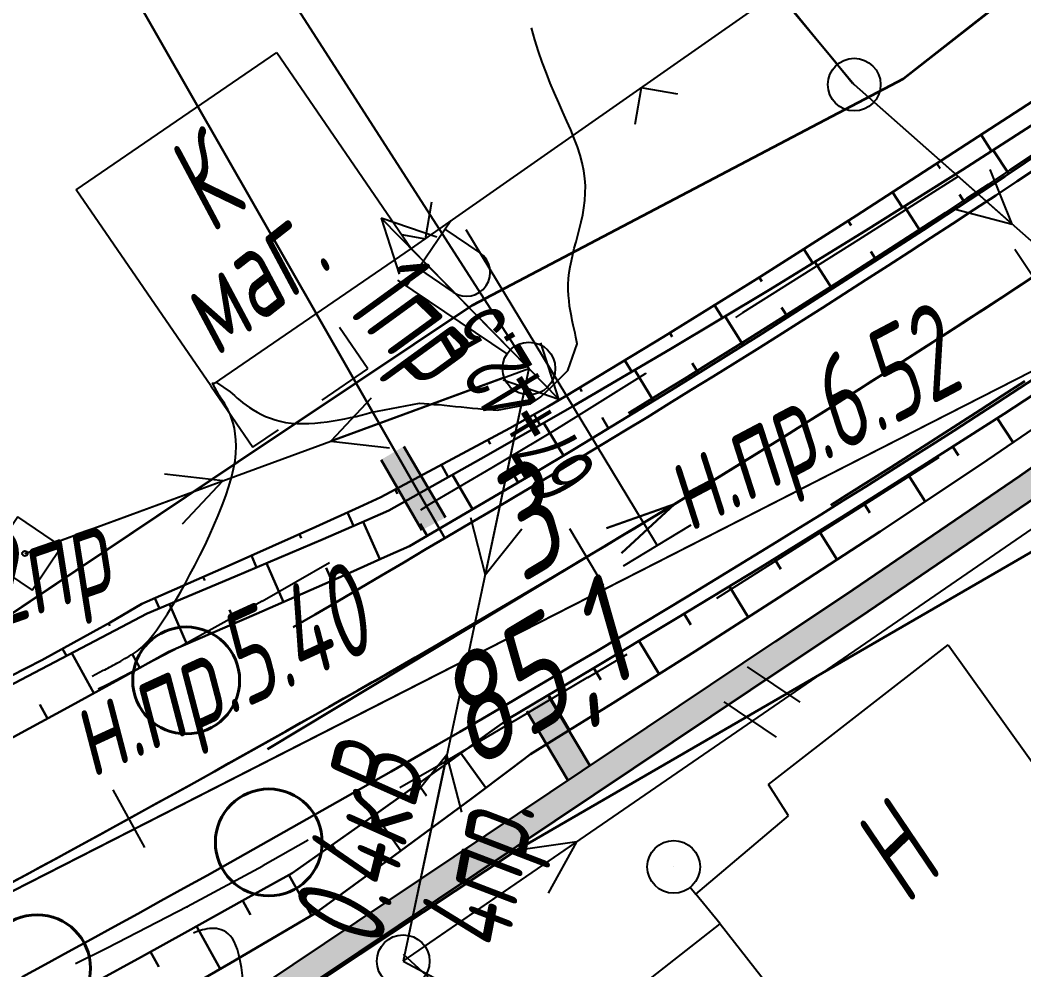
# Model space of a CAD drawing. Header units: millimetres. Extents: x -1799 to 6962, y -1020 to 4121.
# Drawn here: x 3801.66 to 3839.74, y 3125.81 to 3161.85 of the extents above; entities that cross this region are included whole.
import ezdxf

# ---------------------------------------------------------------- set-up
doc = ezdxf.new("R2010")
doc.units = ezdxf.units.MM
doc.linetypes.add('CONTI', pattern=[0])
doc.linetypes.add('DASHED', pattern=[0.75, 0.5, -0.25])
for name, color, linetype, lineweight in [('10', 1, 'Continuous', 35), ('КОПИЯ_ОСЬ_13_ОТКОСЫ', 7, 'Continuous', 30), ('КОПИЯ_ОСЬ_ГРАНИЦЫ_ПОЛОС', 7, 'Continuous', 30), ('Огражд-перила', 1, 'ограждение2', 40), ('ОСЬ_ВЕРХ_ПОКРЫТИЯ_ГРАНИЦЫ_ПОЛОС', 7, 'Continuous', 30), ('ОСЬ_ВЕРХ_ПОКРЫТИЯ_ОСЬ', 1, 'Continuous', 30), ('Привязка', 250, 'Continuous', 35), ('Тротуар', 40, 'Continuous', 35), ('Уклоны ПЧ', 5, 'Continuous', 30)]:
    doc.layers.add(name, color=color, linetype=linetype, lineweight=lineweight)
for name, color, linetype in [('GOR_BDEFAULT', 212, 'CONTI'), ('NAD_MDEFAULT', 7, 'CONTI'), ('PI_TTDEFAULT', 5, 'CONTI'), ('SIT_LDEFAULT', 7, 'CONTI'), ('USLZNDEFAULT', 7, 'CONTI'), ('ZAPSKDEFAULT', 7, 'CONTI'), ('КОПИЯ_ОСЬ_ТАНГЕНСЫ', 1, 'Continuous'), ('ОСЬ_ВЕРХ_ПОКРЫТИЯ_ПИКЕТЫ', 1, 'Continuous'), ('ОСЬ_ВЕРХ_ПОКРЫТИЯ_РАЗБИВКА_КРИВ', 1, 'Continuous'), ('ОСЬ_ВЕРХ_ПОКРЫТИЯ_ТАНГЕНСЫ', 1, 'Continuous'), ('разметка', 7, 'Continuous')]:
    doc.layers.add(name, color=color, linetype=linetype)
doc.styles.add('eskd', font='spds.shx', dxfattribs={"width": 1.2, "oblique": 15})
doc.styles.get("Standard").update_dxf_attribs({"font": 'arial.ttf'})
doc.styles.add('ГОСТ', font='', dxfattribs={"oblique": 15, "height": 4})
doc.styles.get('ГОСТ').set_extended_font_data('GOST type A')
doc.linetypes.add('ограждение2', pattern='A,0.25,-0.1,[132,ltypeshp.shx,S=0.1,R=0,X=-0.1,Y=0],-0.1,1', length=1.45)

# ---------------------------------------------------------------- blocks, each defined once
blk = doc.blocks.new('BL_2011')
at = {"color": 0}
for p, q in [((0, 0), (0, 2.4)), ((1.6, 0), (1.6, 2.4))]:
    blk.add_line(p, q, dxfattribs=at)
blk = doc.blocks.new('BL_20')
at = {"color": 0}
blk.add_circle((0, 0), 1, dxfattribs=at)
blk = doc.blocks.new('BL_27')
at = {"color": 0}
for p, q in [((1, 1), (-1, 1)), ((-1, 1), (-1, -1)), ((1, -1), (1, 1)), ((-1, -1), (1, -1))]:
    blk.add_line(p, q, dxfattribs=at)
blk.add_circle((0, 0), 0.1, dxfattribs=at)
blk = doc.blocks.new('BL_32')
at = {"color": 0}
for p, q in [((0, 1), (0, 6)), ((0, 5.6), (3, 5.6)), ((0.8, 5.6), (0.8, 4)), ((2.6, 5.6), (2.6, 4))]:
    blk.add_line(p, q, dxfattribs=at)
blk.add_circle((0, 0), 1, dxfattribs=at)
blk.add_arc((1.7, 4), 0.9, 180, 0, dxfattribs=at)
blk = doc.blocks.new('7')
at = {"layer": 'Огражд-перила', "linetype": 'Continuous'}
blk.add_circle((0, 0), 2.027904030661224, dxfattribs=at)
blk = doc.blocks.new('*U52')
at = {"layer": 'КОПИЯ_ОСЬ_13_ОТКОСЫ'}
for points in [[(539.052795410156, 908.112182617188), (544.418395996094, 910.8323364257809), (546.366455078125, 911.911499023438), (547.0147705078131, 912.272583007813), (548.21142578125, 912.9699096679691), (551.517333984375, 914.42626953125), (554.814025878906, 915.9032592773441), (556.458312988281, 916.6498413085941), (557.279479980469, 917.025268554688), (562.1644287109381, 919.63525390625), (563.593322753906, 920.453369140625), (564.306579589844, 920.8642578125), (567.998107910156, 923.108764648438), (571.667724609375, 925.389038085938), (575.31494140625, 927.7048950195309), (582.4815673828131, 932.355590820313)], [(541.8472900390631, 909.1648559570309), (547.1885986328131, 911.959594726563), (548.412780761719, 912.6093139648441), (551.752868652344, 914.0110473632809), (555.084045410156, 915.4336547851559), (556.74609375, 916.1533203125), (557.576171875, 916.5153198242191), (561.071594238281, 918.4734497070309), (564.55078125, 920.460327148438), (568.2813720703131, 922.652221679688), (571.990478515625, 924.8803100585941), (575.677795410156, 927.1443481445309), (579.342834472656, 929.444091796875), (582.5020751953131, 931.4835815429691)], [(580.046447753906, 930.769653320313), (580.4459228515631, 930.1519165039059)], [(578.367980957031, 929.68212890625), (578.4942626953131, 929.488891601563)], [(576.6912841796881, 928.5918579101559), (577.067443847656, 928.010498046875)], [(575.009704589844, 927.5092163085941), (575.123352050781, 927.331787109375)], [(573.3232421875, 926.43408203125), (573.661804199219, 925.900390625)], [(571.6319580078131, 925.366577148438), (571.7332763671881, 925.2052612304691)], [(569.935852050781, 924.3067016601559), (570.237731933594, 923.8212890625)], [(568.235046386719, 923.254516601563), (568.3243408203131, 923.109375)], [(566.529479980469, 922.2098999023441), (566.7955322265631, 921.7733764648441)], [(564.819274902344, 921.1730346679691), (564.9005126953131, 921.0383911132809)], [(563.0914306640631, 920.1659545898441), (563.325866699219, 919.756469726563)], [(561.342529296875, 919.196166992188), (561.427673339844, 919.036865234375)], [(559.578552246094, 918.253662109375), (559.8338623046881, 917.775756835938)], [(557.8145751953131, 917.311157226563), (557.902770996094, 917.1460571289059)], [(556.011779785156, 916.4470825195309), (556.243896484375, 915.9358520507809)], [(554.18994140625, 915.621826171875), (554.257141113281, 915.47265625)], [(552.364929199219, 914.8036499023441), (552.56494140625, 914.3555297851559)], [(550.537109375, 913.9918823242191), (550.593688964844, 913.863891601563)], [(548.706481933594, 913.186401367188), (548.874938964844, 912.8018188476559)], [(546.949523925781, 912.2362670898441), (546.999328613281, 912.146850585938)], [(545.2008056640631, 911.2658081054691), (545.3494873046881, 910.997314453125)]]:
    blk.add_lwpolyline(points, dxfattribs=at)
blk = doc.blocks.new('Стрелка')
at = {"layer": 'Уклоны ПЧ', "ltscale": 2}
for points in [[(-0.02342005360436872, -0.04794833697465961), (-0.02342005360436872, 17.97170368749525)], [(-0.02342005360436872, -0.04794833697465961), (-0.5784949510263147, 2.621650927669716)], [(-0.02342005360436872, -0.04794833697465961), (0.5316548438175772, 2.621650927669716)]]:
    blk.add_lwpolyline(points, dxfattribs=at)

msp = doc.modelspace()

# ---------------------------------------------------------------- hatches: boundary and pattern name
at = {"layer": 'Тротуар', "lineweight": 30, "ltscale": 7}
for points in [[(4355.025799134464, 2987.244571203751), (4352.621712947041, 2989.781703463209), (4345.426817291862, 2993.281423787971), (4338.393548700211, 2996.925657296938), (4334.905420037985, 2998.92025568561), (4331.583520624214, 3001.033414866229), (4325.137496711026, 3005.95201590882), (4319.491479608414, 3011.623899484438), (4314.469451122955, 3017.833689218772), (4309.931909296176, 3024.284605050844), (4307.646203729391, 3027.716367746157), (4301.366767904468, 3037.941149987665), (4295.15578624933, 3048.208738351625), (4289.985742304367, 3056.76855280475), (4280.834921780575, 3072.268917450135), (4272.550225445777, 3085.951147937601), (4265.234334741583, 3097.893216883217), (4261.114354188272, 3101.5071308775), (4255.468136137331, 3107.673743793194), (4252.850654249642, 3111.933883290191), (4250.97240703778, 3116.596887494822), (4250.584502016087, 3117.559914478486), (4249.718529616899, 3119.76528529675), (4248.665946917356, 3123.344638855581), (4248.322750054687, 3124.320915512194), (4247.979553214254, 3125.297192176257), (4241.938796383251, 3135.217103666079), (4234.517869519428, 3147.092564733152), (4225.780463832643, 3160.490258882207), (4219.022412700733, 3170.408009857324), (4211.937018458362, 3180.091341459577), (4203.111810419106, 3191.194089914125), (4194.179773854479, 3201.56336249729), (4183.210186559658, 3213.324875424069), (4172.572754066447, 3223.780245033478), (4162.939294549733, 3232.607358957094), (4150.941127260166, 3243.284364057158), (4138.678583112496, 3253.56276647785), (4117.058191597413, 3271.354857189034), (4101.902795526674, 3284.022581125063), (4086.976587030813, 3297.339170480532), (4083.577722285068, 3299.881406808657), (4077.037110080137, 3304.486350364436), (4070.151965019535, 3308.550235714217), (4062.975793573054, 3311.790250803729), (4055.187371943184, 3313.857694650454), (4047.094629022797, 3314.906065011782), (4039.193952446492, 3314.510421466467), (4031.354669305621, 3312.69534113576), (4024.18584606355, 3309.608335520526), (4017.3162171573, 3305.343656564516), (4008.099572870249, 3297.932249094744), (3998.942041131531, 3289.839475657244), (3996.071496698258, 3287.055845285219), (3984.756545200808, 3275.743373813492), (3983.051944128742, 3274.037991430064), (3982.328928549492, 3273.346987187316), (3976.254786345156, 3267.274665472482), (3965.028100702426, 3255.874631906313), (3952.38627992094, 3243.061084440363), (3945.336971630613, 3235.967872322922), (3938.229161240839, 3228.933338328649), (3931.095104304879, 3221.926337351476), (3922.526256572406, 3213.52528001034), (3913.88686535098, 3205.055060523016), (3900.709192010496, 3192.935972238344), (3893.252260463467, 3186.273339641665), (3888.798774361387, 3182.354063057725), (3880.991092291437, 3175.996786442039), (3874.787652703943, 3170.945737864276), (3865.391208689145, 3163.481387498242), (3855.795495721783, 3156.275266671938), (3849.369012567835, 3151.510984445375), (3844.564439619551, 3148.066686533776), (3839.697585982134, 3144.637435261545), (3832.980828973939, 3140.048765207094), (3830.300603494115, 3138.269255582628), (3823.272601716404, 3133.561212884647), (3822.443093453747, 3133.005528877874), (3809.622286387612, 3124.407292247203), (3792.022730929, 3114.357713288081), (3786.085503878285, 3111.259039624979), (3780.023475700358, 3108.40734451582), (3761.666687875879, 3099.662859629293), (3749.559632469938, 3093.586552345579), (3739.444237606987, 3087.863797429402), (3738.739159705359, 3087.426419796807), (3732.467645379957, 3082.561918284197), (3726.512305683931, 3077.160210793291), (3720.889062616459, 3071.419797921938), (3715.658532831449, 3065.179197336), (3710.962152216156, 3058.322507881944), (3707.319586963926, 3051.736201458995), (3703.938226434761, 3044.269346261782), (3700.86400768479, 3036.478330636782), (3698.457544061248, 3028.966245676776), (3695.597723499066, 3017.765193069738), (3693.190842796534, 3006.010956905236), (3691.10039865727, 2983.080164914404), (3692.240649378227, 2982.689478739549), (3694.172660365768, 3005.820828989533), (3696.57243754931, 3017.540374426556), (3699.543149531915, 3029.107150685427), (3701.990386858766, 3036.655525567395), (3704.928734452531, 3044.034835547594), (3708.20061646982, 3051.262922577945), (3712.009387552805, 3058.115430119832), (3716.543276917751, 3064.687709050638), (3721.630767626319, 3070.747082895984), (3727.193460500226, 3076.427970345517), (3733.066410172827, 3081.759423503106), (3739.310792763523, 3086.604241593194), (3740.034053369551, 3087.052898326342), (3750.03191000713, 3092.704896129121), (3762.015299424364, 3098.832889086952), (3780.45072145112, 3107.484138342937), (3786.562819405061, 3110.334231451538), (3792.488755663138, 3113.472268854653), (3810.085164665777, 3123.523361146835), (3830.857276238103, 3137.438509058592), (3833.537241494583, 3139.21781000254), (3840.158528233917, 3143.738536471886), (3845.06800005874, 3147.213817168412), (3849.924691367321, 3150.748961123091), (3856.392355799539, 3155.472873922822), (3865.97223175382, 3162.729506403592), (3875.412770765814, 3170.165165587713), (3881.622494306599, 3175.221330772539), (3889.445036469153, 3181.590706975584), (3893.915731168885, 3185.525127931883), (3901.380826301591, 3192.195054541727), (3914.575543577035, 3204.329817594414), (3923.226337596056, 3212.811216595967), (3931.795185328529, 3221.212273937103), (3938.931243174457, 3228.221239616548), (3946.043349788679, 3235.260025544477), (3953.09686195275, 3242.357467718807), (3965.739961559748, 3255.17231138089), (3976.963918459029, 3266.56957347357), (3985.462924600763, 3275.035539801617), (3996.773129754127, 3286.343265969691), (3999.621582956732, 3289.105473984418), (4008.744350310686, 3297.167525140022), (4017.895402763688, 3304.526188054507), (4024.649883581305, 3308.719382852701), (4031.66770959725, 3311.741366738838), (4039.332835229239, 3313.516123246786), (4047.055085346345, 3313.902831700084), (4054.994029949836, 3312.874385064853), (4062.639488005874, 3310.844891032589), (4069.690693217834, 3307.661297740799), (4076.500007137287, 3303.641514956405), (4082.990279781816, 3299.072013164324), (4086.343066967771, 3296.564241297928), (4101.249099269431, 3283.265652367299), (4116.419803373845, 3270.585133125459), (4138.039663814687, 3252.793479452294), (4150.286243524411, 3242.528458342341), (4162.271774834002, 3231.862757789356), (4171.847280518481, 3223.057196663146), (4182.460197565912, 3212.662844676909), (4193.350207575635, 3200.99418960457), (4202.341266549725, 3190.55639743564), (4211.141774698286, 3179.484723225621), (4218.20547682333, 3169.831037394156), (4224.947479279605, 3159.936897596729), (4233.676587284814, 3146.551818285522), (4241.088736400046, 3134.690403958236), (4246.972431218232, 3125.146802169656), (4248.830769571397, 3119.350370755804), (4251.954540086366, 3111.482140468818), (4254.666102504163, 3107.068878159312), (4260.415868896243, 3100.789173166652), (4264.38121856002, 3097.353998265614), (4271.693736823197, 3085.434928132606), (4279.976640228075, 3071.755708345597), (4289.128231505902, 3056.256076727447), (4294.306766007338, 3047.694477154327), (4300.531362157819, 3037.432260779117), (4306.803179838005, 3027.178192727652), (4309.037563817585, 3023.822235582781), (4313.664543022614, 3017.239846296062), (4318.746679682294, 3010.955388911453), (4324.470590603605, 3005.203121235048), (4330.908838131445, 3000.280101271731), (4334.388326752998, 2998.063994707924), (4337.915117819308, 2996.047288198409), (4344.97801153386, 2992.387704661501), (4352.020820356012, 2988.961977683392), (4354.43729405854, 2986.411772365135), (4356.729157588279, 2985.393657730346), (4357.135132428442, 2986.307541984518)], [(3816.215238089537, 3145.674714140979), (3815.353131685066, 3145.167986849708), (3816.896442430248, 3142.494634617505), (3817.801406951165, 3142.976129794878)], [(3821.712391008778, 3136.170802175452), (3820.875371764598, 3135.622492864181), (3822.443093453747, 3133.005528877874), (3823.272601716026, 3133.561212884647)]]:
    msp.add_hatch(color=256, dxfattribs=at).paths.add_polyline_path(points)

# ---------------------------------------------------------------- linework, layer by layer
at = {"linetype": 'Continuous'}
for points in [[(3833.233307427328, 3159.436943767046), (3814.553178666692, 3182.372745176231), (3823.887601540026, 3196.211596192245)], [(3834.304284015738, 3085.279774595437), (3844.568783512872, 3100.497520910961), (3816.204144139376, 3126.390953749803)]]:
    msp.add_lwpolyline(points, dxfattribs=at)
at = {"layer": '10'}
for p, q in [((3865.415964376481, 3183.363480734092), (3835.175964376258, 3159.613480734092)), ((3835.175964376258, 3159.613480734092), (3818.805964376612, 3151.023480734241)), ((3818.805964376612, 3151.023480734241), (3809.915964376481, 3145.073480734986)), ((3809.915964376481, 3145.073480734986), (3786.275964376351, 3129.213480734651)), ((3820.515964376575, 3130.363480734092), (3845.465964376295, 3144.823480734986)), ((3820.515964376575, 3130.363480734092), (3845.465964376295, 3144.823480734986)), ((3794.865964376668, 3113.3734807348), (3820.515964376575, 3130.363480734092)), ((3794.865964376668, 3113.3734807348), (3820.515964376575, 3130.363480734092))]:
    msp.add_line(p, q, dxfattribs=at)
msp.add_lwpolyline([(4176.745964376556, 3239.013480734465), (4084.855964376426, 3313.423480734614), (4057.975964376537, 3329.563480734279), (4019.375964376444, 3329.6234807348), (3936.715964376295, 3248.363480734092), (3926.015964376575, 3237.943480734167), (3910.375964376444, 3221.023480734241), (3904.395964376463, 3216.033480734949), (3903.4359643765, 3217.18348073439), (3897.325964376631, 3211.693480734167), (3879.655964376705, 3196.103480734316), (3865.415964376481, 3183.363480734092), (3835.175964376258, 3159.613480734092), (3818.805964376612, 3151.023480734241), (3809.915964376481, 3145.073480734986), (3786.275964376351, 3129.213480734651), (3751.805964376612, 3114.223480734428), (3724.9359643765, 3097.063480734279)], dxfattribs=at)
at = {"layer": 'GOR_BDEFAULT', "color": 212, "elevation": 222, "flags": 128}
for points in [[(3804.391700376416, 3136.95921473523), (3804.8117003764, 3137.179215735209), (3804.871700376398, 3137.199212734972), (3804.931700376395, 3137.229210735683), (3804.991700376451, 3137.259217735765), (3805.051700376449, 3137.299218735111), (3805.121700376398, 3137.329216734891), (3805.191700376405, 3137.369217735169), (3805.261700376412, 3137.409211734695), (3805.331700376419, 3137.449212734972), (3805.401700376426, 3137.489212735009), (3805.481700376442, 3137.529213735287), (3805.5617003764, 3137.569214735565), (3805.631700376407, 3137.619217735169), (3805.711700376423, 3137.659211734695), (3805.79170037644, 3137.70921473523), (3805.871700376398, 3137.759217735765), (3805.941700376405, 3137.799218735111), (3806.021700376421, 3137.849213735585), (3806.101700376437, 3137.909211734695), (3806.181700376395, 3137.969216735487), (3806.261700376412, 3138.039216734854), (3806.341700376428, 3138.119217735169), (3806.431700376395, 3138.20921473523), (3806.53170037643, 3138.309212735307), (3806.631700376407, 3138.429215735209), (3806.731700376442, 3138.559212735307), (3806.851700376437, 3138.719216735487), (3806.971700376433, 3138.899216735189), (3807.101700376437, 3139.089211735328), (3807.251700376402, 3139.319214735565), (3807.401700376426, 3139.569214735565), (3807.5617003764, 3139.839211735328), (3807.741700376451, 3140.139214735863), (3807.921700376444, 3140.45921473523), (3808.101700376437, 3140.809212735307), (3808.29170037644, 3141.159211734695), (3808.481700376442, 3141.529213735287), (3808.661700376435, 3141.899216735189), (3808.841700376428, 3142.289216734854), (3809.011700376412, 3142.669213734952), (3809.171700376444, 3143.049218735111), (3809.321700376409, 3143.429215735209), (3809.461700376423, 3143.799218735111), (3809.581700376419, 3144.149216735189), (3809.681700376395, 3144.499215735507), (3809.751700376402, 3144.819214735565), (3809.8117003764, 3145.129212735606), (3809.841700376428, 3145.409211734695), (3809.851700376437, 3145.679215735209), (3809.841700376428, 3145.919213734952), (3809.821700376409, 3146.149216735189), (3809.79170037644, 3146.359215734911), (3809.741700376451, 3146.559212735307), (3809.681700376395, 3146.739212735009), (3809.621700376398, 3146.899216735189), (3809.551700376449, 3147.049218735111), (3809.481700376442, 3147.179215735209), (3809.411700376435, 3147.309212735307), (3809.341700376428, 3147.409211734695), (3809.271700376421, 3147.509217735765), (3809.211700376423, 3147.599213735585), (3808.961700376423, 3148.069214735565), (3809.111700376447, 3148.099213735585), (3809.631700376407, 3147.749215735507), (3809.711700376423, 3147.669213734952), (3809.79170037644, 3147.599213735585), (3809.891700376416, 3147.509217735765), (3810.001700376402, 3147.419213734952), (3810.111700376447, 3147.329216734891), (3810.231700376442, 3147.239212735009), (3810.361700376447, 3147.149216735189), (3810.501700376402, 3147.059212735307), (3810.651700376426, 3146.969216735487), (3810.8117003764, 3146.889214735863), (3810.971700376433, 3146.809212735307), (3811.151700376426, 3146.739212735009), (3811.331700376419, 3146.679215735209), (3811.521700376421, 3146.629212735606), (3811.731700376442, 3146.579216734891), (3811.941700376405, 3146.559212735307), (3812.151700376426, 3146.539216734854), (3812.381700376407, 3146.539216734854), (3812.611700376447, 3146.539216734854), (3812.841700376428, 3146.549218735111), (3813.071700376409, 3146.579216734891), (3813.301700376449, 3146.599213735585), (3813.53170037643, 3146.639214735863), (3813.761700376412, 3146.679215735209), (3813.981700376442, 3146.719216735487), (3814.191700376405, 3146.76921173503), (3814.401700376426, 3146.809212735307), (3814.591700376428, 3146.859215734911), (3814.78170037643, 3146.909211734695), (3814.951700376414, 3146.95921473523), (3816.8117003764, 3147.309212735307), (3816.981700376442, 3147.299218735111), (3817.161700376435, 3147.289216734854), (3817.351700376437, 3147.26921173503), (3817.551700376449, 3147.259217735765), (3817.751700376402, 3147.239212735009), (3817.961700376423, 3147.20921473523), (3818.181700376395, 3147.189217735467), (3818.391700376416, 3147.169213734952), (3818.611700376447, 3147.149216735189), (3818.821700376409, 3147.129212735606), (3819.021700376421, 3147.109215734911), (3819.221700376433, 3147.089211735328), (3819.411700376435, 3147.069214735565), (3819.601700376437, 3147.059212735307), (3819.761700376412, 3147.049218735111), (3821.021700376421, 3147.289216734854), (3821.411700376435, 3147.549218735111), (3821.8117003764, 3147.929215735209), (3822.441700376405, 3148.549218735111), (3822.79170037644, 3149.569214735565), (3822.771700376421, 3149.689217735467), (3822.741700376451, 3149.819214735565), (3822.711700376423, 3149.969216735487), (3822.681700376395, 3150.119217735169), (3822.641700376416, 3150.279213735287), (3822.601700376437, 3150.449212734972), (3822.571700376409, 3150.619217735169), (3822.53170037643, 3150.809212735307), (3822.501700376402, 3150.999215735507), (3822.481700376442, 3151.199212734972), (3822.461700376423, 3151.399216735189), (3822.451700376414, 3151.609215734911), (3822.451700376414, 3151.819214735565), (3822.461700376423, 3152.039216734854), (3822.481700376442, 3152.26921173503), (3822.521700376421, 3152.489212735009), (3822.571700376409, 3152.719216735487), (3822.621700376398, 3152.95921473523), (3822.681700376395, 3153.199212734972), (3822.751700376402, 3153.439217735467), (3822.821700376409, 3153.689217735467), (3822.881700376407, 3153.939217735467), (3822.941700376405, 3154.199212734972), (3823.001700376402, 3154.45921473523), (3823.04170037644, 3154.729210735683), (3823.081700376419, 3154.999215735507), (3823.091700376428, 3155.279213735287), (3823.101700376437, 3155.559212735307), (3823.081700376419, 3155.839211735328), (3823.04170037644, 3156.129212735606), (3822.981700376442, 3156.429215735209), (3822.901700376426, 3156.729210735683), (3822.801700376449, 3157.039216734854), (3822.681700376395, 3157.359215734911), (3822.551700376449, 3157.679215735209), (3822.401700376426, 3158.01921173503), (3822.251700376402, 3158.359215734911), (3822.091700376428, 3158.70921473523), (3821.931700376395, 3159.079216734891), (3821.771700376421, 3159.449212734972), (3821.621700376398, 3159.839211735328), (3821.461700376423, 3160.249215735507), (3821.321700376409, 3160.659211734695), (3821.181700376395, 3161.099213735585), (3821.0617003764, 3161.549218735111)], [(3745.121700376398, 3088.589211735328), (3745.211700376423, 3089.169213734952), (3745.3117003764, 3089.679215735209), (3745.401700376426, 3090.129212735606), (3745.511700376412, 3090.51921173503), (3745.611700376447, 3090.859215734911), (3745.721700376433, 3091.159211734695), (3745.831700376419, 3091.409211734695), (3745.941700376405, 3091.619217735169), (3746.051700376449, 3091.799218735111), (3746.171700376444, 3091.949212734972), (3746.28170037643, 3092.079216734891), (3746.401700376426, 3092.179215735209), (3746.521700376421, 3092.279213735287), (3746.641700376416, 3092.359215734911), (3746.751700376402, 3092.439217735467), (3746.871700376398, 3092.51921173503), (3746.991700376451, 3092.599213735585), (3747.111700376447, 3092.669213734952), (3747.221700376433, 3092.749215735507), (3747.341700376428, 3092.829216734891), (3747.461700376423, 3092.909211734695), (3747.571700376409, 3092.979210735683), (3747.691700376405, 3093.059212735307), (3747.8117003764, 3093.129212735606), (3747.921700376444, 3093.20921473523), (3748.04170037644, 3093.279213735287), (3748.151700376426, 3093.359215734911), (3748.271700376421, 3093.429215735209), (3748.381700376407, 3093.499215735507), (3748.491700376451, 3093.579216734891), (3748.611700376447, 3093.649216735189), (3748.721700376433, 3093.719216735487), (3748.831700376419, 3093.789216734854), (3748.941700376405, 3093.859215734911), (3749.051700376449, 3093.929215735209), (3749.161700376435, 3093.999215735507), (3749.261700376412, 3094.059212735307), (3749.361700376447, 3094.129212735606), (3749.461700376423, 3094.189217735467), (3749.5617003764, 3094.249215735507), (3749.651700376426, 3094.299218735111), (3749.741700376451, 3094.359215734911), (3749.821700376409, 3094.409211734695), (3749.901700376426, 3094.45921473523), (3749.981700376442, 3094.499215735507), (3750.881700376407, 3094.939217735467), (3750.951700376414, 3094.969216735487), (3751.03170037643, 3094.999215735507), (3751.111700376447, 3095.039216734854), (3751.191700376405, 3095.069214735565), (3751.271700376421, 3095.109215734911), (3751.361700376447, 3095.149216735189), (3751.451700376414, 3095.179215735209), (3751.551700376449, 3095.229210735683), (3751.641700376416, 3095.26921173503), (3751.741700376451, 3095.309212735307), (3751.851700376437, 3095.349213735585), (3751.951700376414, 3095.399216735189), (3752.0617003764, 3095.449212734972), (3752.171700376444, 3095.489212735009), (3752.29170037644, 3095.539216734854), (3752.401700376426, 3095.589211735328), (3752.521700376421, 3095.639214735863), (3752.641700376416, 3095.689217735467), (3752.761700376412, 3095.739212735009), (3752.881700376407, 3095.789216734854), (3753.011700376412, 3095.849213735585), (3753.131700376407, 3095.899216735189), (3753.261700376412, 3095.95921473523), (3753.391700376416, 3096.009217735765), (3753.521700376421, 3096.069214735565), (3753.651700376426, 3096.119217735169), (3753.78170037643, 3096.179215735209), (3753.911700376435, 3096.229210735683), (3754.051700376449, 3096.289216734854), (3754.181700376395, 3096.349213735585), (3754.321700376409, 3096.409211734695), (3754.461700376423, 3096.469216735487), (3754.601700376437, 3096.529213735287), (3754.761700376412, 3096.599213735585), (3754.931700376395, 3096.669213734952), (3755.131700376407, 3096.759217735765), (3755.341700376428, 3096.849213735585), (3755.581700376419, 3096.95921473523), (3755.851700376437, 3097.079216734891), (3756.161700376435, 3097.219216735487), (3756.491700376451, 3097.369217735169), (3756.871700376398, 3097.549218735111), (3757.301700376449, 3097.739212735009), (3757.771700376421, 3097.95921473523), (3758.29170037644, 3098.199212734972), (3758.871700376398, 3098.469216735487), (3759.491700376451, 3098.759217735765), (3760.151700376426, 3099.069214735565), (3760.851700376437, 3099.389214735863), (3761.571700376409, 3099.729210735683), (3762.3117003764, 3100.069214735565), (3763.0617003764, 3100.419213734952), (3763.8117003764, 3100.76921173503), (3764.5617003764, 3101.119217735169), (3765.29170037644, 3101.469216735487), (3766.011700376412, 3101.799218735111), (3766.701700376414, 3102.129212735606), (3767.361700376447, 3102.429215735209), (3767.981700376442, 3102.719216735487), (3768.551700376449, 3102.979210735683), (3769.0617003764, 3103.219216735487), (3769.53170037643, 3103.439217735467), (3769.941700376405, 3103.629212735606), (3770.3117003764, 3103.799218735111), (3770.641700376416, 3103.949212734972), (3770.931700376395, 3104.089211735328), (3771.191700376405, 3104.199212734972), (3771.421700376444, 3104.309212735307), (3771.621700376398, 3104.399216735189), (3771.801700376449, 3104.479210735683), (3771.961700376423, 3104.549218735111), (3772.101700376437, 3104.609215734911), (3772.231700376442, 3104.669213734952), (3772.351700376437, 3104.719216735487), (3772.471700376433, 3104.76921173503), (3772.591700376428, 3104.819214735565), (3772.701700376414, 3104.869217735169), (3772.8117003764, 3104.919213734952), (3772.921700376444, 3104.969216735487), (3773.03170037643, 3105.01921173503), (3773.141700376416, 3105.059212735307), (3773.251700376402, 3105.109215734911), (3773.361700376447, 3105.159211734695), (3773.461700376423, 3105.199212734972), (3773.5617003764, 3105.249215735507), (3773.671700376444, 3105.289216734854), (3773.771700376421, 3105.329216734891), (3773.871700376398, 3105.379212735606), (3773.961700376423, 3105.419213734952), (3774.0617003764, 3105.45921473523), (3774.151700376426, 3105.499215735507), (3774.251700376402, 3105.539216734854), (3774.351700376437, 3105.579216734891), (3774.461700376423, 3105.619217735169), (3774.581700376419, 3105.649216735189), (3774.721700376433, 3105.689217735467), (3774.881700376407, 3105.719216735487), (3775.0617003764, 3105.749215735507), (3775.261700376412, 3105.779213735287), (3775.501700376402, 3105.809212735307), (3775.761700376412, 3105.829216734891), (3776.071700376409, 3105.859215734911), (3776.411700376435, 3105.879212735606), (3776.79170037644, 3105.899216735189), (3777.221700376433, 3105.909211734695), (3777.701700376414, 3105.919213734952), (3778.231700376442, 3105.929215735209), (3778.79170037644, 3105.939217735467), (3779.381700376407, 3105.949212734972), (3779.991700376451, 3105.95921473523), (3780.621700376398, 3105.95921473523), (3781.261700376412, 3105.969216735487), (3781.911700376435, 3105.979210735683), (3782.5617003764, 3105.989212735009), (3783.191700376405, 3105.999215735507), (3783.8117003764, 3106.009217735765), (3784.411700376435, 3106.029213735287), (3784.981700376442, 3106.049218735111), (3785.521700376421, 3106.079216734891), (3786.011700376412, 3106.109215734911), (3786.461700376423, 3106.149216735189), (3786.871700376398, 3106.189217735467), (3787.241700376451, 3106.239212735009), (3787.5617003764, 3106.289216734854), (3787.861700376447, 3106.349213735585), (3788.121700376398, 3106.409211734695), (3788.351700376437, 3106.479210735683), (3788.5617003764, 3106.549218735111), (3788.751700376402, 3106.619217735169), (3788.921700376444, 3106.699212734972), (3789.081700376419, 3106.76921173503), (3789.231700376442, 3106.849213735585), (3789.371700376398, 3106.939217735467), (3789.501700376402, 3107.01921173503), (3789.631700376407, 3107.109215734911), (3789.771700376421, 3107.199212734972), (3789.901700376426, 3107.289216734854), (3790.04170037644, 3107.379212735606), (3790.181700376395, 3107.469216735487), (3790.321700376409, 3107.559212735307), (3790.471700376433, 3107.659211734695), (3790.611700376447, 3107.749215735507), (3790.761700376412, 3107.849213735585), (3790.911700376435, 3107.949212734972), (3791.0617003764, 3108.039216734854), (3791.211700376423, 3108.139214735863), (3791.371700376398, 3108.249215735507), (3791.521700376421, 3108.349213735585), (3791.681700376395, 3108.449212734972), (3791.841700376428, 3108.559212735307), (3792.001700376402, 3108.659211734695), (3792.171700376444, 3108.76921173503), (3792.341700376428, 3108.869217735169), (3792.53170037643, 3108.979210735683), (3792.731700376442, 3109.079216734891), (3792.941700376405, 3109.179215735209), (3793.181700376395, 3109.279213735287), (3793.441700376405, 3109.379212735606), (3793.721700376433, 3109.469216735487), (3794.04170037644, 3109.559212735307), (3794.381700376407, 3109.639214735863), (3794.771700376421, 3109.719216735487), (3795.191700376405, 3109.789216734854), (3795.661700376435, 3109.859215734911), (3796.171700376444, 3109.919213734952), (3796.721700376433, 3109.969216735487), (3797.321700376409, 3110.01921173503), (3797.951700376414, 3110.059212735307), (3798.611700376447, 3110.089211735328), (3799.29170037644, 3110.119217735169), (3799.981700376442, 3110.149216735189), (3800.681700376395, 3110.169213734952), (3801.381700376407, 3110.189217735467), (3802.071700376409, 3110.199212734972), (3802.741700376451, 3110.219216735487), (3803.391700376416, 3110.229210735683), (3804.011700376412, 3110.239212735009), (3804.601700376437, 3110.259217735765), (3805.141700376416, 3110.26921173503), (3805.631700376407, 3110.289216734854), (3808.29170037644, 3110.659211734695), (3808.771700376421, 3111.099213735585), (3809.161700376435, 3111.449212734972), (3809.53170037643, 3113.909211734695), (3809.571700376409, 3114.399216735189), (3809.621700376398, 3114.949212734972), (3809.671700376444, 3115.539216734854), (3809.731700376442, 3116.169213734952), (3809.78170037643, 3116.829216734891), (3809.831700376419, 3117.509217735765), (3809.891700376416, 3118.20921473523), (3809.941700376405, 3118.919213734952), (3809.991700376451, 3119.629212735606), (3810.03170037643, 3120.339211735328), (3810.071700376409, 3121.029213735287), (3810.101700376437, 3121.699212734972), (3810.131700376407, 3122.339211735328), (3810.151700376426, 3122.939217735467), (3810.161700376435, 3123.499215735507), (3810.161700376435, 3124.009217735765), (3810.161700376435, 3124.479210735683), (3810.141700376416, 3124.889214735863), (3810.121700376398, 3125.26921173503), (3810.091700376428, 3125.599213735585), (3810.0617003764, 3125.899216735189), (3810.011700376412, 3126.159211734695), (3809.961700376423, 3126.379212735606), (3809.911700376435, 3126.579216734891), (3809.841700376428, 3126.739212735009), (3809.78170037643, 3126.889214735863), (3809.711700376423, 3126.999215735507), (3809.631700376407, 3127.099213735585), (3809.551700376449, 3127.179215735209), (3809.471700376433, 3127.239212735009), (3809.381700376407, 3127.289216734854), (3809.29170037644, 3127.329216734891), (3809.201700376414, 3127.359215734911), (3809.111700376447, 3127.379212735606), (3809.021700376421, 3127.379212735606), (3808.931700376395, 3127.379212735606), (3808.841700376428, 3127.379212735606), (3808.751700376402, 3127.369217735169), (3808.661700376435, 3127.349213735585), (3808.581700376419, 3127.329216734891), (3808.501700376402, 3127.299218735111), (3808.421700376444, 3127.279213735287), (3808.351700376437, 3127.259217735765), (3808.29170037644, 3127.229210735683), (3808.231700376442, 3127.20921473523)]]:
    msp.add_lwpolyline(points, dxfattribs=at)
at = {"layer": 'PI_TTDEFAULT', "color": 5}
msp.add_point((3808.001700376402, 3128.199212734972, 222.11), dxfattribs=at)
at = {"layer": 'SIT_LDEFAULT', "color": 7}
for p, q in [((3799.92893237639, 3181.367299735931), (3820.961700376423, 3148.629212735606)), ((3824.331700376419, 3170.169213734952), (3833.301700376449, 3159.399216735189)), ((3832.661700376435, 3160.169213734952), (3828.181700376395, 3165.549218735111)), ((3829.321700376409, 3162.149216735189), (3816.491700376451, 3153.179215735209)), ((3803.79170037644, 3155.409211734695), (3811.391700376416, 3160.619217735169)), ((3811.391700376416, 3160.619217735169), (3816.491700376451, 3153.179215735209)), ((3825.221700376433, 3159.279213735287), (3824.981700376442, 3157.889214735863)), ((3826.611700376447, 3159.039216734854), (3825.221700376433, 3159.279213735287)), ((3833.301700376449, 3159.399216735189), (3846.981700376442, 3147.309212735307)), ((3834.051700376449, 3158.739212735009), (3839.29170037644, 3154.099213735585)), ((3839.29170037644, 3154.099213735585), (3838.461700376423, 3156.179215735209)), ((3837.241700376451, 3155.919213734952), (3833.461700376423, 3153.509217735765)), ((3808.891700376416, 3147.969216735487), (3803.79170037644, 3155.409211734695)), ((3817.03170037643, 3153.549218735111), (3817.271700376421, 3154.949212734972)), ((3837.131700376407, 3154.679215735209), (3839.29170037644, 3154.099213735585)), ((3820.261700376412, 3149.339211735328), (3815.351700376437, 3154.339211735328)), ((3815.351700376437, 3154.339211735328), (3816.04170037644, 3152.20921473523)), ((3817.471700376433, 3153.609215734911), (3815.351700376437, 3154.339211735328)), ((3816.121700376398, 3153.70921473523), (3817.03170037643, 3153.549218735111)), ((3833.461700376423, 3153.509217735765), (3829.0617003764, 3150.739212735009)), ((3816.491700376451, 3153.179215735209), (3808.981700376442, 3148.029213735287)), ((3816.491700376451, 3153.179215735209), (3820.961700376423, 3148.629212735606)), ((3817.191700376405, 3152.469216735487), (3822.101700376437, 3147.469216735487)), ((3829.0617003764, 3150.739212735009), (3828.79170037644, 3150.569214735565)), ((3814.851700376437, 3148.619217735169), (3813.771700376421, 3150.189217735467)), ((3822.101700376437, 3147.469216735487), (3821.411700376435, 3149.599213735585)), ((3801.841700376428, 3141.609215734911), (3820.961700376423, 3148.629212735606)), ((3813.111700376447, 3147.429215735209), (3814.851700376437, 3148.619217735169)), ((3820.961700376423, 3148.629212735606), (3816.191700376405, 3126.139214735863)), ((3820.021700376421, 3148.289216734854), (3813.451700376414, 3145.869217735169)), ((3819.981700376442, 3148.199212734972), (3822.101700376437, 3147.469216735487)), ((3825.371700376398, 3148.429215735209), (3822.841700376428, 3146.849213735585)), ((3825.411700376435, 3148.449212734972), (3825.371700376398, 3148.429215735209)), ((3808.891700376416, 3147.969216735487), (3810.491700376451, 3145.639214735863)), ((3814.981700376442, 3147.499215735507), (3813.451700376414, 3145.869217735169)), ((3820.751700376402, 3147.649216735189), (3819.301700376449, 3140.799218735111)), ((3816.191700376405, 3126.139214735863), (3846.981700376442, 3147.309212735307)), ((3822.841700376428, 3146.849213735585), (3821.901700376426, 3146.259217735765)), ((3810.491700376451, 3145.639214735863), (3811.461700376423, 3146.299218735111)), ((3821.901700376426, 3146.259217735765), (3821.271700376421, 3145.879212735606)), ((3813.451700376414, 3145.869217735169), (3815.671700376444, 3145.619217735169)), ((3821.271700376421, 3145.879212735606), (3819.551700376449, 3144.859215734911)), ((3836.511700376412, 3145.249215735507), (3834.081700376419, 3143.70921473523)), ((3819.551700376449, 3144.859215734911), (3817.051700376449, 3143.389214735863)), ((3802.78170037643, 3141.949212734972), (3809.351700376437, 3144.369217735169)), ((3809.351700376437, 3144.369217735169), (3807.131700376407, 3144.619217735169)), ((3807.821700376409, 3142.739212735009), (3809.351700376437, 3144.369217735169)), ((3834.081700376419, 3143.70921473523), (3828.071700376409, 3139.899216735189)), ((3817.051700376449, 3143.379212735606), (3816.851700376437, 3143.259217735765)), ((3818.741700376451, 3142.969216735487), (3819.301700376449, 3140.799218735111)), ((3819.301700376449, 3140.799218735111), (3820.691700376405, 3142.549218735111)), ((3813.401700376426, 3141.249215735507), (3810.841700376428, 3139.789216734854)), ((3810.841700376428, 3139.799218735111), (3807.711700376423, 3138.059212735307)), ((3807.711700376423, 3138.059212735307), (3804.941700376405, 3136.609215734911)), ((3830.051700376449, 3132.839211735328), (3836.861700376447, 3138.149216735189)), ((3836.861700376447, 3138.149216735189), (3843.241700376451, 3129.219216735487)), ((3824.671700376444, 3137.779213735287), (3823.181700376395, 3136.889214735863)), ((3823.181700376395, 3136.899216735189), (3820.571700376409, 3135.349213735585)), ((3804.941700376405, 3136.609215734911), (3804.621700376398, 3136.45921473523)), ((3820.571700376409, 3135.349213735585), (3817.451700376414, 3133.51921173503)), ((3816.401700376426, 3127.119217735169), (3817.851700376437, 3133.969216735487)), ((3817.851700376437, 3133.969216735487), (3816.461700376423, 3132.219216735487)), ((3818.411700376435, 3131.799218735111), (3817.851700376437, 3133.969216735487)), ((3817.451700376414, 3133.51921173503), (3816.0617003764, 3132.719216735487)), ((3830.801700376449, 3131.659211734695), (3830.051700376449, 3132.839211735328)), ((3827.29170037644, 3128.689217735467), (3830.801700376449, 3131.659211734695)), ((3812.581700376419, 3130.729210735683), (3810.871700376398, 3129.759217735765)), ((3817.011700376412, 3126.70921473523), (3822.78170037643, 3130.669213734952)), ((3822.78170037643, 3130.669213734952), (3820.571700376409, 3130.359215734911)), ((3821.701700376414, 3128.719216735487), (3822.78170037643, 3130.669213734952)), ((3810.871700376398, 3129.749215735507), (3808.001700376402, 3128.199212734972)), ((3827.081700376419, 3128.949212734972), (3827.29170037644, 3128.689217735467)), ((3828.211700376423, 3127.559212735307), (3827.29170037644, 3128.689217735467)), ((3808.001700376402, 3128.199212734972), (3804.961700376423, 3126.639214735863)), ((3824.991700376451, 3125.029213735287), (3828.211700376423, 3127.559212735307)), ((3828.211700376423, 3127.559212735307), (3833.011700376412, 3121.45921473523)), ((3804.961700376423, 3126.639214735863), (3803.761700376412, 3126.039216734854)), ((3816.191700376405, 3126.139214735863), (3829.79170037644, 3118.929215735209))]:
    msp.add_line(p, q, dxfattribs=at)
at = {"layer": 'SIT_LDEFAULT', "color": 7, "flags": 128}
msp.add_lwpolyline([(3826.451700376414, 3129.719216735487), (3826.451700376414, 3129.719216735487)], dxfattribs=at)
at = {"layer": 'SIT_LDEFAULT', "color": 7}
msp.add_circle((3826.451700376414, 3129.719216735487), 1, dxfattribs=at)
at = {"layer": 'КОПИЯ_ОСЬ_13_ОТКОСЫ'}
for points in [[(3799.914020555307, 3135.888555515942), (3805.255329149057, 3138.68335532063), (3806.479450242807, 3139.333074558911), (3809.819782274057, 3140.734746922192), (3813.150836961557, 3142.157415379223), (3814.812946336557, 3142.877019871411), (3815.643024461557, 3143.23901938313), (3819.138629930307, 3145.197210301098), (3822.617633836557, 3147.184087742505), (3826.348102586557, 3149.375982273755), (3830.057086961557, 3151.604070652661), (3833.744586961557, 3153.868047703442), (3837.409626024057, 3156.167852390942), (3840.568805711557, 3158.207342137036)], [(3799.946247117807, 3133.86157797688), (3803.467243211557, 3135.769170750317), (3805.426227586557, 3136.842473972973), (3807.294391649057, 3137.874090183911), (3810.623004930307, 3139.316289890942), (3813.943317430307, 3140.779363621411), (3815.599567430307, 3141.519353855786), (3816.427204149057, 3141.891546238598), (3821.223102586557, 3144.698614109692), (3822.643024461557, 3145.544866551098), (3823.352008836557, 3145.969854344067), (3826.516071336557, 3147.908819187817), (3829.664508836557, 3149.87329672688), (3832.797321336557, 3151.863103855786), (3835.913532274057, 3153.878057469067), (3839.013629930307, 3155.918157566723), (3842.097126024057, 3157.98316000813)], [(3839.166461961557, 3156.019720066723), (3838.572223680307, 3156.914007176098)], [(3837.498493211557, 3154.916509617505), (3837.289020555307, 3155.234319676098)], [(3835.825153367807, 3153.82056235188), (3835.202106492807, 3154.77661703938)], [(3834.147418992807, 3152.731878269848), (3833.927692430307, 3153.072149265942)], [(3832.465290086557, 3151.650518406567), (3831.810504930307, 3152.674261082348)], [(3830.777790086557, 3150.576482762036), (3830.547809617807, 3150.939764012036)], [(3829.086383836557, 3149.509771336255), (3828.400348680307, 3150.602666844067)], [(3804.508239571393, 3125.347176202026), (3806.265075508893, 3126.309456475464), (3808.019470040143, 3127.276863702026), (3810.088317696393, 3128.426949151245), (3811.978454415143, 3129.485237725464), (3814.988708321393, 3131.607613213745), (3817.985290352643, 3133.748848565308), (3819.478454415143, 3134.826729424683), (3820.223083321393, 3135.36762297937), (3823.375915352643, 3137.230049737183), (3826.514587227643, 3139.115852959839), (3829.744567696393, 3141.081856377808), (3832.839782540143, 3143.001289971558), (3835.919860665143, 3144.945137627808), (3838.984802071393, 3146.913399346558), (3842.033630196393, 3148.905892022339)], [(3825.688922899057, 3147.398504246411), (3824.972614305307, 3148.562139500317)], [(3827.389606492807, 3148.45044516438), (3827.149372117807, 3148.837285984692)], [(3802.826110665143, 3122.133553155151), (3809.657653633893, 3126.078194268433), (3811.618102852643, 3127.228890069214), (3812.835876290143, 3127.949471123901), (3815.825622383893, 3130.129952080933), (3818.801696602643, 3132.329231866089), (3820.284118477643, 3133.436226494995), (3821.023864571393, 3133.991585381714), (3824.144470040143, 3135.930855401245), (3827.250427071393, 3137.893379815308), (3830.445739571393, 3139.938606866089), (3834.288513008893, 3142.445137627808), (3838.105895821393, 3144.990303643433), (3841.897399727643, 3147.573860772339)], [(3823.983356492807, 3146.353948582348), (3823.733356492807, 3146.764043797192)], [(3838.725524727643, 3146.745613702026), (3839.326598946393, 3145.816170342651)], [(3822.269977586557, 3145.322454441723), (3821.532184617807, 3146.560186375317)], [(3837.043884102643, 3145.662972100464), (3837.258727852643, 3145.327400811401)], [(3820.548786180307, 3144.303899754223), (3820.295368211557, 3144.736333836255)], [(3818.822711961557, 3143.293645847973), (3818.063434617807, 3144.590887058911)], [(3835.357360665143, 3144.587654717651), (3835.997985665143, 3143.578133233276)], [(3833.666442696393, 3143.519661553589), (3833.894470040143, 3143.157356866089)], [(3815.310016649057, 3141.390020359692), (3814.672809617807, 3142.816472996411)], [(3817.096637742807, 3142.283330906567), (3816.833454149057, 3142.732793797192)], [(3831.971130196393, 3142.459053643433), (3832.649352852643, 3141.369148858276)], [(3830.270446602643, 3141.405830987183), (3830.510680977643, 3141.016365655151)], [(3811.653766649057, 3139.76782797688), (3811.007282274057, 3141.239202488598)], [(3813.483356492807, 3140.575384129223), (3813.266559617807, 3141.065069187817)], [(3828.563903633893, 3140.363350518433), (3829.277770821393, 3139.190804131714)], [(3807.986286180307, 3138.171758640942), (3807.332477586557, 3139.688543308911)], [(3809.821247117807, 3138.966619480786), (3809.601520555307, 3139.47144125813)], [(3826.855407540143, 3139.323433526245), (3827.108825508893, 3138.906868584839)], [(3825.143981758893, 3138.288582452026), (3825.897888008893, 3137.034859307495)], [(3804.450153367807, 3136.307683933911), (3803.618122117807, 3137.826665867505)], [(3806.202594774057, 3137.27124594563), (3805.923786180307, 3137.77661703938)], [(3823.428161446393, 3137.261238702026), (3823.693298165143, 3136.816536553589)], [(3821.707946602643, 3136.240852959839), (3822.497497383893, 3134.903450616089)], [(3802.695270555307, 3135.348821629223), (3802.409137742807, 3135.875066746411)], [(3819.998473946393, 3135.204598077026), (3820.315368477643, 3134.768074639526)], [(3818.378356758893, 3134.032417901245), (3819.325622383893, 3132.720406182495)], [(3816.753845040143, 3132.865425713745), (3817.080505196393, 3132.408943780151)], [(3815.125427071393, 3131.704598077026), (3816.100524727643, 3130.331673272339)], [(3813.492614571393, 3130.549385674683), (3813.830993477643, 3130.069222100464)], [(3811.848083321393, 3129.412361748901), (3812.709411446393, 3127.874519952026)], [(3810.102966133893, 3128.435249932495), (3810.404723946393, 3127.896858819214)], [(3808.354919258893, 3127.463387139526), (3809.254333321393, 3125.845528252808)], [(3806.604430977643, 3126.49652922937), (3806.915466133893, 3125.932198174683)]]:
    msp.add_lwpolyline(points, dxfattribs=at)
at = {"layer": 'КОПИЯ_ОСЬ_ГРАНИЦЫ_ПОЛОС'}
for points in [[(3824.736620167309, 3146.936219630216), (3825.191599267049, 3147.214028150228), (3826.025174724442, 3147.725518901286), (3826.857626576306, 3148.238836293493), (3827.688950820399, 3148.753977859777), (3828.519143458698, 3149.270941120026), (3829.348200498856, 3149.789723594126), (3830.176117955862, 3150.310322784272), (3831.002891847931, 3150.832736187068), (3831.828518199656, 3151.356961290737), (3832.652993040751, 3151.882995573257), (3833.476312406661, 3152.410836506088), (3834.2984723395, 3152.940481555102), (3835.119468885512, 3153.471928168473), (3835.939298096733, 3154.005173792516), (3836.757956031341, 3154.540215862368), (3837.575438752663, 3155.07705180758), (3838.391742330345, 3155.615679044661), (3839.20686283857, 3156.156094983605), (3840.02079635842, 3156.698297027883)], [(3824.736620329155, 3146.936219376897), (3825.191599423861, 3147.214027895046), (3826.025174881923, 3147.725518644241), (3826.857626734514, 3148.238836038311), (3827.688950978869, 3148.753977604595), (3828.519143617605, 3149.270940865775), (3829.348200658927, 3149.789723340807), (3830.176118116282, 3150.310322530021), (3831.002892008672, 3150.832735930954), (3831.828518360746, 3151.356961035554), (3832.652993202422, 3151.882995319937), (3833.476312569323, 3152.410836254631), (3834.298472502656, 3152.940481303644), (3835.119469049047, 3153.471927916084), (3835.939298260821, 3154.005173541059), (3836.757956195923, 3154.540215611843), (3837.575438917886, 3155.077051556123), (3838.391742495945, 3155.615678793204), (3839.206863004956, 3156.156094734942), (3840.020796525476, 3156.698296777357)], [(3812.011207425423, 3138.81010891815), (3812.853284305087, 3139.299057562289), (3813.694253061121, 3139.789578897332), (3814.534089016039, 3140.281705917244), (3815.37276729465, 3140.775471458596), (3816.210262820396, 3141.270908200567), (3817.046550417066, 3141.76804872175), (3817.89208744799, 3142.261692031671), (3818.736539980726, 3142.757188254421), (3819.579903954882, 3143.254535013263), (3820.422175315072, 3143.753729907249), (3821.263350011324, 3144.254770543811), (3822.103423999049, 3144.757654508029), (3822.942393238578, 3145.262379386847), (3823.780253696061, 3145.768942750444), (3824.617001342567, 3146.277342166205), (3825.452632154726, 3146.787575184752), (3826.287142114345, 3147.299639355776), (3827.120527208966, 3147.813532215928), (3827.952783431168, 3148.329251296272), (3828.783906779203, 3148.846794112039), (3829.613893256648, 3149.366158181255), (3830.442738872584, 3149.887341003318), (3831.270439641588, 3150.410340071109), (3832.096991583714, 3150.935152870988), (3832.922390724541, 3151.461776878138), (3833.746633095239, 3151.990209563089), (3834.569714732506, 3152.52044838426), (3835.3916316786, 3153.052490789828), (3836.212379981453, 3153.586334223312), (3837.031955694527, 3154.121976117057), (3837.850354876902, 3154.659413895954), (3838.667573593479, 3155.198644975585), (3839.483607914715, 3155.739666762215), (3840.298453916717, 3156.282476657455)], [(3832.407494326248, 3143.446622389753), (3833.00368281836, 3143.819538523828), (3833.853954671717, 3144.354010128801), (3834.703039511727, 3144.890365472448), (3835.550933165048, 3145.428601920058), (3836.397631464244, 3145.968716825743), (3837.243130247525, 3146.510707534303), (3838.087425359476, 3147.054571382155), (3838.930512650122, 3147.600305695471), (3839.772387975545, 3148.147907792975)]]:
    msp.add_lwpolyline(points, dxfattribs=at)
at = {"layer": 'КОПИЯ_ОСЬ_ТАНГЕНСЫ'}
msp.add_line((3698.831687036416, 3076.501332049643), (3862.779697294967, 3160.132128307049), dxfattribs=at)
at = {"layer": 'ОСЬ_ВЕРХ_ПОКРЫТИЯ_ГРАНИЦЫ_ПОЛОС', "linetype": 'Continuous'}
msp.add_lwpolyline([(3840.403879690255, 3148.425164540683), (3839.573238558523, 3147.883600673092), (3838.741414614875, 3147.343855328311), (3837.908411840684, 3146.805931089831), (3837.07423422277, 3146.269830526237), (3836.238885753797, 3145.735556209845), (3835.402370431702, 3145.203110696201), (3834.564692260386, 3144.672496528749), (3833.725855249106, 3144.143716254656), (3832.885863412646, 3143.616772399669), (3832.044720771528, 3143.091667488602), (3831.202431351479, 3142.568404032302), (3830.358999183876, 3142.046984538821), (3829.514428305594, 3141.527411499445), (3828.668722758952, 3141.009687404533), (3827.821886591593, 3140.49381473047), (3826.973923875901, 3139.979795957369), (3826.115254124403, 3139.458368488041), (3825.255538018546, 3138.938869308134), (3824.394797663854, 3138.421271327336), (3823.533054976646, 3137.905547340785), (3822.670331686395, 3137.39167003372), (3821.806649338056, 3136.879611980555), (3820.942029294916, 3136.36934564953), (3820.076492741277, 3135.86084340365), (3819.210060684805, 3135.354077502539), (3818.342753959188, 3134.849020109897), (3817.47459322704, 3134.345643286978), (3816.605598982287, 3133.843919011218), (3815.735791553287, 3133.343819152949), (3814.865191104802, 3132.845315510792), (3813.993817641525, 3132.348379777198), (3813.121691010349, 3131.852983572905), (3812.248830903185, 3131.359098434833), (3811.375256859968, 3130.866695812357), (3810.500988270893, 3130.37574708314), (3809.626044379993, 3129.886223549408), (3808.750444287443, 3129.398096436088), (3807.874206952236, 3128.911336899188), (3806.997351195556, 3128.4259160258), (3806.119895703168, 3127.941804833164), (3805.241859028678, 3127.458974279848), (3804.363259595857, 3126.977395251778), (3803.484115702226, 3126.497038585519), (3802.604445521321, 3126.017875052442), (3801.724267106076, 3125.539875364316)], dxfattribs=at)
at = {"layer": 'ОСЬ_ВЕРХ_ПОКРЫТИЯ_ОСЬ'}
msp.add_lwpolyline([(3801.348082286198, 3129.128316868481), (3803.079568919677, 3130.067283335527), (3804.808558531522, 3131.010839737405), (3806.534913175923, 3131.959208423656), (3808.258493012816, 3132.912610656967), (3809.979156222844, 3133.871266551701), (3811.696758923188, 3134.835395020817), (3813.411155084914, 3135.80521369112), (3815.122196449791, 3136.780938859482), (3816.829732449531, 3137.762785417412), (3818.533610125023, 3138.750966775616), (3820.233674047175, 3139.745694811841), (3821.929766238211, 3140.74717978054), (3822.776272850586, 3141.250521359419), (3823.621726094609, 3141.755630250474), (3824.466105472131, 3142.262532249478), (3825.3093903114, 3142.771253032063), (3825.3093903114, 3142.771253032063, 0.031738218015), (3872.173997012325, 3175.341827822303)], format="xyb", dxfattribs=at)
at = {"layer": 'ОСЬ_ВЕРХ_ПОКРЫТИЯ_ПИКЕТЫ'}
for p, q in [((3840.775392012272, 3151.061273264152), (3839.399593182499, 3153.148658608471)), ((3823.790373144331, 3140.399994164159), (3822.508442041531, 3142.546305571136)), ((3806.389350946129, 3130.45226038379), (3805.185246224262, 3132.643180696678))]:
    msp.add_line(p, q, dxfattribs=at)
at = {"layer": 'ОСЬ_ВЕРХ_ПОКРЫТИЯ_РАЗБИВКА_КРИВ'}
for p, q in [((3825.3093903114, 3142.771253032063), (3818.582159354681, 3153.895297424321)), ((3825.3093903114, 3142.771253032063), (3825.82686961577, 3141.915557311301)), ((3824.543326031921, 3141.139338353102), (3827.110413199533, 3142.691776266706))]:
    msp.add_line(p, q, dxfattribs=at)
at = {"layer": 'ОСЬ_ВЕРХ_ПОКРЫТИЯ_ТАНГЕНСЫ'}
msp.add_line((3698.831687036416, 3076.501332049643), (3862.781700375848, 3160.129214736086), dxfattribs=at)
at = {"layer": 'Привязка', "lineweight": 30, "ltscale": 7}
msp.add_lwpolyline([(3817.765736590207, 3142.187925560785), (3793.83722159541, 3184.022054905457)], dxfattribs=at)
at = {"layer": 'разметка', "lineweight": 30, "ltscale": 7}
msp.add_lwpolyline([(3800.263401218379, 3128.543638679584, 0.00789772903148789), (3817.725861039604, 3138.282504396898, -403.8830808233843)], format="xyb", dxfattribs=at)
at = {"layer": 'разметка', "linetype": 'DASHED', "lineweight": 30, "ltscale": 14}
msp.add_arc((3592.124579856647, 3528.295369535138), 450.560497226965, 303.1020326300031, 309.4592190075912, dxfattribs=at)
at = {"layer": 'разметка', "lineweight": 30, "ltscale": 7}
msp.add_arc((3592.827069874658, 3527.231720082847), 449.2858267905016, 300.551442016036, 303.1010656150714, dxfattribs=at)
at = {"layer": 'Тротуар', "linetype": 'Continuous'}
for points in [[(3830.303060809771, 3138.270887094003), (3832.980828973619, 3140.048765207094), (3839.587671014635, 3144.559629464907), (3844.484841749489, 3148.026202557062), (3849.335533286803, 3151.556979327847), (3855.795495721666, 3156.275266671938), (3865.360894891588, 3163.520933175844), (3874.787652704088, 3170.945737863344), (3880.991092290826, 3175.996786442039), (3888.798774361328, 3182.354063057725), (3893.252260463205, 3186.273339641665), (3900.709192010729, 3192.935972238344)], [(3750.031910007479, 3092.704896129121), (3762.015299424422, 3098.83288908602), (3780.45072145109, 3107.484138342005), (3792.488755663138, 3113.472268854653), (3810.085164665923, 3123.523361146835), (3830.857276238423, 3137.438509057661), (3833.537241494467, 3139.21781000254), (3840.158528233887, 3143.738536471886), (3845.068000058944, 3147.213817168412), (3849.9246913677, 3150.74896112216), (3856.392355799626, 3155.472873922822), (3865.972231753558, 3162.729506403592), (3875.412770765523, 3170.165165587713), (3881.622494306075, 3175.221330772539), (3889.445036469473, 3181.590706974653), (3893.915731168827, 3185.525127930951), (3901.380826301242, 3192.195054541727)]]:
    msp.add_lwpolyline(points, dxfattribs=at)
at = {"layer": 'Тротуар', "lineweight": 30, "ltscale": 7}
for points in [[(3817.801406951165, 3142.976129794878), (3816.215238089362, 3145.674714140047)], [(3816.896442430248, 3142.494634617505), (3815.353131684775, 3145.167986849708)], [(3739.444237606667, 3087.863797429402), (3749.559632469269, 3093.586552345579), (3761.571700376409, 3099.729210735683), (3780.007445275123, 3108.400040145417), (3792.022730928855, 3114.35771328715), (3809.558222872214, 3124.374009673868), (3830.300720169625, 3138.269319109072)], [(3821.712391008748, 3136.170802174521), (3823.272601716026, 3133.561212884647)], [(3820.875371764598, 3135.622492864181), (3822.443093453747, 3133.005528877874)]]:
    msp.add_lwpolyline(points, dxfattribs=at)

# ---------------------------------------------------------------- block references
at = {"layer": 'USLZNDEFAULT', "color": 7, "rotation": 56}
for name, p in [('BL_20', (3833.301700376449, 3159.399216735189)), ('BL_32', (3820.961700376423, 3148.629212735606)), ('BL_27', (3801.841700376428, 3141.609215734911)), ('BL_20', (3816.191700376405, 3126.139214735863))]:
    msp.add_blockref(name, p, dxfattribs=at)
at = {"layer": 'ZAPSKDEFAULT', "color": 7, "rotation": 56}
msp.add_blockref('BL_2011', (3830.351700376437, 3134.639214735863), dxfattribs=at)
at = {"layer": 'КОПИЯ_ОСЬ_13_ОТКОСЫ'}
msp.add_blockref('*U52', (3258.066791793108, 2226.723744223279), dxfattribs=at)
at = {"layer": 'Огражд-перила', "linetype": 'Continuous', "rotation": 23.79722527089303}
for p in [(3807.958362041923, 3136.79299628028), (3799.220186401342, 3131.916120279965), (3811.093583124, 3130.646776453045), (3802.301803970951, 3125.874983624009)]:
    msp.add_blockref('7', p, dxfattribs=at)
at = {"layer": 'Уклоны ПЧ', "rotation": 121.0612213714582}
msp.add_blockref('Стрелка', (3826.425495210753, 3143.472509920982), dxfattribs=at)

# ---------------------------------------------------------------- texts
at = {"layer": 'NAD_MDEFAULT', "color": 7, "style": 'eskd', "oblique": 10, "width": 0.8}
for s, rotation, p in [('К', 38.05037, (3808.914593376403, 3153.700293735054)), ('маг.', 38.05037, (3809.104441376412, 3149.031154735399)), ('1пр', 316, (3813.807544376419, 3150.969377735083)), ('н.пр.6.52', 27.8491, (3827.067760376385, 3142.401903735858)), ('2пр', 19, (3800.711700376423, 3138.719216735487)), ('н.пр.5.40', 24.630396, (3804.390847376382, 3133.079121735332)), ('0.4кВ', 76, (3815.285955376408, 3126.516256735114)), ('Н', 44.03717999999999, (3835.296939376401, 3128.241031735589)), ('4пр.', 79, (3820.134463376433, 3126.401680735325))]:
    msp.add_text(s, height=3.5, rotation=rotation, dxfattribs=at).set_placement(p)
at = {"layer": 'ОСЬ_ВЕРХ_ПОКРЫТИЯ_РАЗБИВКА_КРИВ', "width": 0.6}
msp.add_text('67+42.5', height=2.5, rotation=121.163319597884, dxfattribs=at).set_placement((3823.587844189178, 3144.651752688375))
at = {"layer": 'Уклоны ПЧ', "style": 'ГОСТ', "oblique": 15}
for s, p in [('3', (3820.658069164414, 3140.426234011923)), ('85,1', (3818.772755008316, 3133.284500643996))]:
    msp.add_text(s, height=4, rotation=30.9089505, dxfattribs=at).set_placement(p)

doc.saveas('drawing.dxf')
